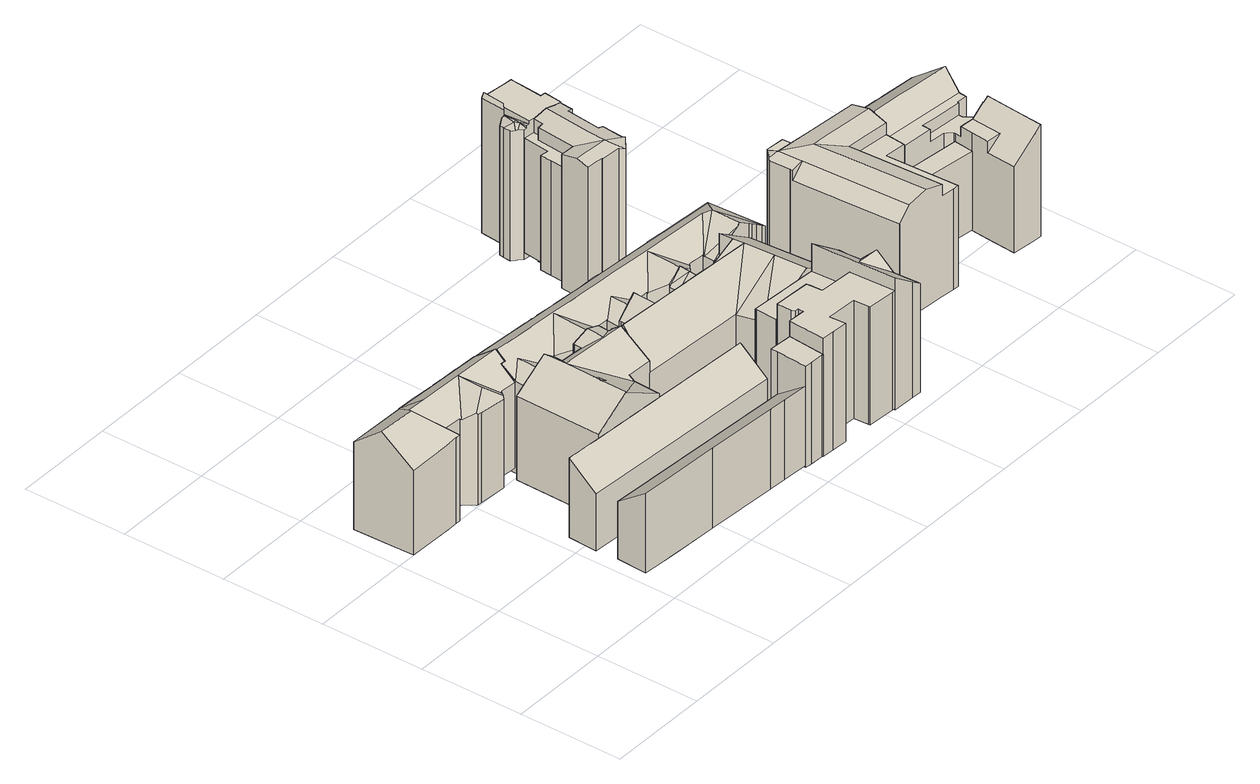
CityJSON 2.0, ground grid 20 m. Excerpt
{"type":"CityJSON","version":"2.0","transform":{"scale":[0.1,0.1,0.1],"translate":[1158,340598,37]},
"CityObjects":{
"building1":{"type":"Building","attributes":{"measuredHeight":15.54,"roofType":"PULTDACH","HoeheDach":"57","NiedrigsteTraufeDesGebaeudes":"52","Blattnummer":"102081","HoeheGrund":"41"},"geometry":[{"type":"Solid","lod":"2","boundaries":[[[[0,1,2,3,4,5,6,7,8,9,10]],[[11,12,13,14,15,16,17,18,19,20,21]],[[11,10,9,12]],[[12,9,8,13]],[[13,8,7,14]],[[14,7,6,15]],[[15,6,5,16]],[[16,5,4,17]],[[17,4,3,18]],[[18,3,2,19]],[[21,0,10,11]],[[1,0,21,20,19,2]]]]}]},
"building2":{"type":"Building","children":["building2-1","building2-2","building2-3","building2-4","building2-5","building2-6"]},
"building2-1":{"type":"BuildingPart","attributes":{"measuredHeight":19.94,"roofType":"FLACHDACH","HoeheDach":"61","NiedrigsteTraufeDesGebaeudes":"61","Blattnummer":"102081","HoeheGrund":"41"},"parents":["building2"],"geometry":[{"type":"Solid","lod":"2","boundaries":[[[[22,23,24,25,26,27,28]],[[29,30,31,32,33,34,35]],[[35,34,23,22]],[[34,33,24,23]],[[33,32,25,24]],[[32,31,26,25]],[[31,30,27,26]],[[30,29,28,27]],[[29,35,22,28]]]]}]},
"building2-2":{"type":"BuildingPart","attributes":{"measuredHeight":20.1,"roofType":"FLACHDACH","HoeheDach":"61","NiedrigsteTraufeDesGebaeudes":"61","Blattnummer":"102081","HoeheGrund":"41"},"parents":["building2"],"geometry":[{"type":"Solid","lod":"2","boundaries":[[[[36,37,38,39,40]],[[41,42,43,44,45]],[[45,44,37,36]],[[44,43,38,37]],[[43,42,39,38]],[[42,41,40,39]],[[41,45,36,40]]]]}]},
"building2-3":{"type":"BuildingPart","attributes":{"measuredHeight":26.03,"roofType":"PULTDACH","HoeheDach":"67","NiedrigsteTraufeDesGebaeudes":"62","Blattnummer":"102081","HoeheGrund":"41"},"parents":["building2"],"geometry":[{"type":"Solid","lod":"2","boundaries":[[[[46,47,48]],[[49,46,48]],[[50,51,52,53]],[[53,52,54,55]],[[55,54,56,57]],[[58,59,60,61]],[[61,60,62,63]],[[63,62,64,65]],[[65,64,66,67]],[[68,69,70,71,66,64,62,60,59,72,49,48,47,73,56,54,52,51]],[[65,67,74,75,76,77,50,53,55,57,78,79,80,81,82,58,61,63]],[[49,72,59,58,82,81,80,79,78,57,56,73,47,46]],[[77,76,75,74,67,66,71,70,69,68,51,50]]]]}]},
"building2-4":{"type":"BuildingPart","attributes":{"measuredHeight":20.57,"roofType":"FLACHDACH","HoeheDach":"62","NiedrigsteTraufeDesGebaeudes":"62","Blattnummer":"102081","HoeheGrund":"41"},"parents":["building2"],"geometry":[{"type":"Solid","lod":"2","boundaries":[[[[83,84,85,86,87,88,89,50,76,90,91,92,93,94]],[[95,96,97,98,99,100,101,102,103,104,105,106,107,108]],[[108,107,84,83]],[[107,106,85,84]],[[106,105,86,85]],[[105,104,87,86]],[[104,103,88,87]],[[103,102,89,88]],[[102,101,50,89]],[[101,100,76,50]],[[100,99,90,76]],[[99,98,91,90]],[[98,97,92,91]],[[97,96,93,92]],[[96,95,94,93]],[[95,108,83,94]]]]}]},
"building2-5":{"type":"BuildingPart","attributes":{"measuredHeight":15.68,"roofType":"PULTDACH","HoeheDach":"57","NiedrigsteTraufeDesGebaeudes":"53","Blattnummer":"102081","HoeheGrund":"42"},"parents":["building2"],"geometry":[{"type":"Solid","lod":"2","boundaries":[[[[109,110,111,112,113,114,115,116]],[[117,118,119,120,121,122,123,124]],[[117,116,115,118]],[[118,115,114,119]],[[119,114,113,120]],[[120,113,112,121]],[[121,112,111,122]],[[122,111,110,123]],[[124,123,110,109,116,117]]]]}]},
"building2-6":{"type":"BuildingPart","attributes":{"measuredHeight":23.15,"roofType":"FLACHDACH","HoeheDach":"64","NiedrigsteTraufeDesGebaeudes":"64","Blattnummer":"102081","HoeheGrund":"41"},"parents":["building2"],"geometry":[{"type":"Solid","lod":"2","boundaries":[[[[125,126,127,128,129,130,131,132,133,134,135,136,137,138,139,140,141,142,143,144,145]],[[146,147,148,149,150,151,152,153,154,155,156,157,158,159,160,161,162,163,164,165,166]],[[166,165,126,125]],[[165,164,127,126]],[[164,163,128,127]],[[163,162,129,128]],[[162,161,130,129]],[[161,160,131,130]],[[160,159,132,131]],[[159,158,133,132]],[[158,157,134,133]],[[157,156,135,134]],[[156,155,136,135]],[[155,154,137,136]],[[154,153,138,137]],[[153,152,139,138]],[[152,151,140,139]],[[151,150,141,140]],[[150,149,142,141]],[[149,148,143,142]],[[148,147,144,143]],[[147,146,145,144]],[[146,166,125,145]]]]}]},
"building3":{"type":"Building","children":["building3-1","building3-2"]},
"building3-1":{"type":"BuildingPart","attributes":{"measuredHeight":21.72,"roofType":"SATTELDACH","HoeheDach":"63","NiedrigsteTraufeDesGebaeudes":"58","Blattnummer":"102081","HoeheGrund":"41"},"parents":["building3"],"geometry":[{"type":"Solid","lod":"2","boundaries":[[[[167,168,169,170,171,172,173]],[[174,175,176,177,178,168,167]],[[178,179,169,168]],[[180,181,170,169]],[[182,183,184,185,186,187]],[[188,173,172,189]],[[189,172,171,190]],[[191,177,176,192]],[[193,194,195,196]],[[196,195,197,198]],[[197,199,198]],[[198,199,200,201]],[[201,200,202,203]],[[203,202,204,205]],[[205,204,206,207]],[[207,206,208,209]],[[210,184,183,211]],[[211,183,182,212]],[[213,214,215,216]],[[216,215,217,218]],[[218,217,219,220]],[[221,222,223,224]],[[184,210,225,226,227,220,219,228,229,185]],[[230,231,232,233,212,182,187,234,235,236,237,238]],[[170,181,239,240,194,193,241,242,243,244,190,171]],[[224,245,213,216,218,220,227,226,225,210,211,212,233,232,231,230,238,246,247,248,249,191,192,250,251,252,188,189,190,244,243,242,241,193,196,198,201,203,205,207,209,253,254,221]],[[180,255,256,257,258,223,222,259,260,208,206,204,202,200,199,197,195,194,240,239,181]],[[179,261,262,237,236,235,256,255,180,169]],[[177,191,249,248,247,261,179,178]],[[260,259,222,221,254,253,209,208]],[[214,213,245,224,223,258]],[[246,238,237,262,261,247]],[[250,192,176,175,174,251]],[[252,251,174,167,173,188]],[[229,228,219,217,215,214,258,257,256]],[[185,229,256,186]],[[234,187,186,256,235]]]]}]},
"building3-2":{"type":"BuildingPart","attributes":{"measuredHeight":22.35,"roofType":"WALMDACH","HoeheDach":"62","NiedrigsteTraufeDesGebaeudes":"58","Blattnummer":"102081","HoeheGrund":"40"},"parents":["building3"],"geometry":[{"type":"Solid","lod":"2","boundaries":[[[[263,264,265,266,267]],[[264,268,269,270,265]],[[269,271,272,270]],[[273,274,275,276,277,269,268]],[[277,278,279,280,281,282,269]],[[283,284,285,286]],[[287,288,289]],[[289,288,290,291]],[[291,290,292,293]],[[293,292,294,295]],[[296,297,298,299]],[[298,300,299]],[[299,300,301,302]],[[303,304,305,306]],[[307,308,309,310]],[[311,312,313,314]],[[315,267,266,316]],[[317,318,319,320]],[[321,276,275,322]],[[322,275,274,323]],[[323,274,273,324]],[[325,281,280,326]],[[326,280,279,327]],[[327,279,278,328]],[[329,330,331,332,333,334,335,336,337,338,339,340,271,269,282,319,318,341,342,343,344,313,312,345,346,347,348,349,350,305,304,351,352,353,354,355,301,300,298,297,356,294,292,290,288,287,357,358,359,360,361,223,362,363]],[[327,328,364,321,322,323,324,365,366,367,315,316,368,369,370,371,372,373,374,375,376,307,310,377,378,379,380,381,382,383,384,385,386,387,388,389,390,391,392,393,394,395,396,397,398,399,400,401,402,403,404,405,283,286,406,407,408,409,410,411,412,413,414,289,291,293,295,415,296,299,302,416,417,418,419,420,303,306,421,422,423,424,425,426,311,314,427,428,429,430,317,320,431,325,326]],[[432,433,434,284,283,405,404,403]],[[285,435,363,362,223,409,408,407,406,286]],[[361,360,359,358,357,287,289,414,413,412,411,410,409,223]],[[355,354,353,352,351,304,303,420,419,418,417,416,302,301]],[[266,265,270,272,436,371,370,369,368,316]],[[367,366,365,324,273,268,264,263,267,315]],[[344,343,342,341,318,317,430,429,428,427,314,313]],[[350,349,348,347,346,425,424,423,422,421,306,305]],[[437,438,439,440,441,442,443,444,445,446,447,448,449,450,451,452,453,454,455,456,457,436,272,271,340,339,338,337,336,335,334,333,332,331,330,329,363,435,285,284,434,433]],[[399,398,440,439,438,400]],[[395,394,393,392,443,442,458,459]],[[460,461,446,445,390,389,388,387]],[[385,384,383,449,448,462]],[[382,381,451,450,449,383]],[[380,379,378,463,464,452,451,381]],[[307,376,375,374,455,454,465,308]],[[373,372,371,436,457,456,455,374]],[[364,328,278,277,276,321]],[[282,281,325,431,320,319]],[[345,312,311,426,425,346]],[[377,310,309,466,463,378]],[[386,385,462,467,460,387]],[[391,390,445,444,443,392]],[[356,297,296,415,295,294]],[[396,395,459,468,469,397]],[[397,469,470,440,398]],[[401,400,438,471]],[[402,401,471,472,432,403]],[[309,308,465,454,453,473,466]],[[464,463,466,473,453,452]],[[462,448,447,474,467]],[[467,474,447,446,461,460]],[[459,458,442,441,475,468]],[[470,469,468,475,441,440]],[[471,438,437,476,472]],[[472,476,437,433,432]]]]}]},
"building4":{"type":"Building","children":["building4-1","building4-2"]},
"building4-1":{"type":"BuildingPart","attributes":{"measuredHeight":21.16,"roofType":"SATTELDACH","HoeheDach":"62","NiedrigsteTraufeDesGebaeudes":"58","Blattnummer":"102081","HoeheGrund":"41"},"parents":["building4"],"geometry":[{"type":"Solid","lod":"2","boundaries":[[[[477,478,479,480,481,482,483,484,485,486]],[[487,488,489]],[[490,486,485,491]],[[491,485,484,492]],[[493,494,495,496]],[[496,495,497,498]],[[499,500,501,502]],[[503,504,505,506]],[[507,508,509,510]],[[511,512,513,514]],[[514,513,515,516]],[[517,518,519,520,521,509,508,522,523,524,525,526,527,528,481]],[[528,527,526,525,529,530,531,532,533,534]],[[535,536,537,538,539,540,541,542,490,491,492,543,499,502,533,532,531,530,529,544,503,506,545,511,514,516,546,547,507,510],[498,548,549,493,496]],[[542,541,487,489,477,486,490]],[[550,488,487,541,540,539,538,551]],[[525,524,552,504,503,544,529]],[[507,547,546,516,515,553,522,508]],[[554,536,535,510,509,521]],[[555,512,511,545,506,505]],[[537,536,554,556,551,538]],[[533,502,501,534]],[[494,493,549,479]],[[549,548,498,497,480,479]],[[483,500,499,543,492,484]],[[522,553,515,513,512,555,557,523]],[[523,557,555,505,504,552,524]],[[550,551,556,554,521,520,519,518,517,481]],[[528,534,501,500,483,482,481]],[[489,488,550,481,480,497,495,494,479,478,477]]]]}]},
"building4-2":{"type":"BuildingPart","attributes":{"measuredHeight":22.33,"roofType":"SATTELDACH","HoeheDach":"63","NiedrigsteTraufeDesGebaeudes":"56","Blattnummer":"102081","HoeheGrund":"40"},"parents":["building4"],"geometry":[{"type":"Solid","lod":"2","boundaries":[[[[558,559,560,561]],[[559,562,563,564,560]],[[559,565,562]],[[566,567,568]],[[569,570,571]],[[572,569,571]],[[573,574,569,572]],[[570,575,576]],[[577,575,570,569,574,578,579,580,581,582,583,584,585,586,587,588]],[[589,590,591,592]],[[593,594,595,596]],[[597,588,587,598]],[[598,587,586,599]],[[599,586,585,600]],[[600,585,584,601]],[[601,584,583,602]],[[602,583,582,603]],[[582,581,603]],[[603,581,580,604]],[[604,580,579,605]],[[605,579,578,606]],[[607,577,588,597]],[[608,609,610,611,612,613,614,615,616,617]],[[618,561,560,564,563,619,620,621,622,623]],[[562,565,568,567,624,625,626,627,619,563]],[[628,629,630,631,624,567,566,632,633,634]],[[635,576,575,577,607,636,637,638,628,634]],[[639,640,641,642,643,644,570,576,635,634,633,558,561,618,645,646,647,648,649,650,651,652,653]],[[615,614,613,612,571,570,644,643,642,641,640,639,653,616]],[[605,606,654,655,656,611,610,609,608,617,657,658,659,660,661,589,592,662,593,596,663,664,665,666,667,623,622,621,620,619,627,626,625,624,631,630,629,628,638,637,636,607,597,598,599,600,601,602,603,604]],[[651,650,668,590,589,661,660,659]],[[665,664,663,596,595,669,648,647]],[[646,645,618,623,667,666,665,647]],[[656,655,573,572,571,612,611]],[[654,606,578,574,573,655]],[[670,594,593,662,592,591]],[[651,659,658,652]],[[616,653,652,658,657,617]],[[633,632,566,568,565,559,558]],[[648,669,595,594,670,671,649]],[[649,671,670,591,590,668,650]]]]}]},
"building5":{"type":"Building","children":["building5-1","building5-2"]},
"building5-1":{"type":"BuildingPart","attributes":{"measuredHeight":27.31,"roofType":"SATTELDACH","HoeheDach":"65","NiedrigsteTraufeDesGebaeudes":"63","Blattnummer":"102081","HoeheGrund":"38"},"parents":["building5"],"geometry":[{"type":"Solid","lod":"2","boundaries":[[[[672,673,674,675]],[[676,677,673,672]],[[678,679,674]],[[673,678,674]],[[680,681,682,683]],[[684,680,683]],[[685,686,687,688]],[[689,690,691]],[[692,689,693,694]],[[694,693,695,696]],[[696,695,697,698]],[[699,700,701,702]],[[677,703,673]],[[684,704,705,680]],[[706,707,708,709]],[[710,711,712]],[[713,714,715]],[[716,686,685,705]],[[680,705,685,688,681]],[[717,718,719,720]],[[720,719,721,722]],[[722,721,723,724]],[[724,723,690,725]],[[725,690,689,692]],[[726,727,728,729]],[[730,731,732,733]],[[734,735,736,737]],[[738,739,740,741,704,684,703,677,676,742]],[[743,726,729,744,717,720,722,724,725,692,694,696,698,745,746,747,748,749,750,751,752,699,702,753,740,739,738,742,754,755,756,730,733,757,734,737,758,759,760,761,762,763,764,765,766,767,706,709]],[[768,769,697,695,693,689,691,770,771,772,773]],[[771,770,691,774,775,776,777,772]],[[746,745,698,697,769,768,773,747]],[[776,775,774,752,751,750,749,777]],[[756,755,754,742,676,672,675,778,731,730]],[[779,679,682,759,758,737,736]],[[706,767,766,765,780,781,782,707]],[[732,783,735,734,757,733]],[[717,744,729,728,784,718]],[[686,716,785,763,762,761,687]],[[726,743,709,708,711,710,727]],[[786,780,765,764,763,785]],[[682,681,688,687,761,760,759]],[[673,683,682,679,678]],[[787,712,788,713]],[[701,715,714,741,740,753,702]],[[774,700,699,752]],[[773,772,777,749,748,747]],[[690,723,721,719,718,784,728,727,710,712,787,789,691]],[[741,714,713,788,712,711,708,707,782,781,780,786,785,716,705,704]],[[684,683,673,703]],[[691,789,787,713,715,701,700,774]],[[790,674,679,779,736,735,783]],[[778,675,674,790,783,732,731]]]]}]},
"building5-2":{"type":"BuildingPart","attributes":{"measuredHeight":22.44,"roofType":"FLACHDACH","HoeheDach":"62","NiedrigsteTraufeDesGebaeudes":"62","Blattnummer":"102081","HoeheGrund":"39"},"parents":["building5"],"geometry":[{"type":"Solid","lod":"2","boundaries":[[[[791,792,793,794,795,796,797,798,799]],[[800,801,802,803,804,805,806,807,808]],[[808,807,792,791]],[[807,806,793,792]],[[806,805,794,793]],[[805,804,795,794]],[[804,803,796,795]],[[803,802,797,796]],[[802,801,798,797]],[[801,800,799,798]],[[800,808,791,799]]]]}]},
"building6":{"type":"Building","attributes":{"measuredHeight":23.12,"roofType":"SATTELDACH","HoeheDach":"63","NiedrigsteTraufeDesGebaeudes":"59","Blattnummer":"102081","HoeheGrund":"40"},"geometry":[{"type":"Solid","lod":"2","boundaries":[[[[809,810,811]],[[809,812,810]],[[813,814,815,816,817,818]],[[819,820,821]],[[822,823,824,825]],[[825,824,826,827]],[[828,829,830,831]],[[818,812,809,813]],[[832,816,815]],[[813,809,833,814]],[[814,833,815]],[[834,835,836,837]],[[838,839,840,837,836,841,842,843,844,829,828]],[[816,832,845,846,847,848,849,850,851,852,817]],[[853,854,855,856,857,858,859,848,847,860,861]],[[862,863,864,865,866,867,831,830,868,869,870,871,872,821,820,823,822]],[[826,873,811,810,812,818,817,852,874,875,876,877,827]],[[859,858,857,856,878,879,834,837,840,839,838,828,831,867,866,865,864,863,862,822,825,827,877,876,875,874,852,851,850,849,848]],[[872,871,870,869,868,830,829,844,880,881,819,821]],[[882,883,884,861,860,885,886,833,809]],[[815,833,886,885,860,847,846,845,832]],[[887,888,853,861,884,883,882]],[[889,841,836,835,890,891,855,854,892,893]],[[835,834,879,890]],[[878,856,855,891,890,879]],[[892,854,853,888,887,893]],[[894,842,841,889,893,887]],[[895,843,842,894,887,882]],[[819,881,880,844,843,895,882,809]],[[824,823,820,819,809,811,873,826]]]]}]},
"building7":{"type":"Building","children":["building7-1","building7-2"]},
"building7-1":{"type":"BuildingPart","attributes":{"measuredHeight":15.5,"roofType":"FLACHDACH","HoeheDach":"55","NiedrigsteTraufeDesGebaeudes":"55","Blattnummer":"102081","HoeheGrund":"40"},"parents":["building7"],"geometry":[{"type":"Solid","lod":"2","boundaries":[[[[896,897,898,899]],[[900,901,902,903]],[[903,902,897,896]],[[902,901,898,897]],[[901,900,899,898]],[[900,903,896,899]]]]}]},
"building7-2":{"type":"BuildingPart","attributes":{"measuredHeight":23.25,"roofType":"PULTDACH","HoeheDach":"63","NiedrigsteTraufeDesGebaeudes":"56","Blattnummer":"102081","HoeheGrund":"40"},"parents":["building7"],"geometry":[{"type":"Solid","lod":"2","boundaries":[[[[904,905,906,907,908,909]],[[910,911,912,913]],[[914,915,916,917]],[[918,919,920,921]],[[922,923,924,925]],[[926,927,928,929]],[[930,931,932,933]],[[934,935,936]],[[937,938,939,940]],[[940,939,941,942]],[[943,944,945,946]],[[946,945,947,948]],[[948,947,949,950]],[[951,952,953,954]],[[916,955,909,908,923,922,956,957,958,917]],[[959,960,918,921,961,926,929,962,951,954,963,964,965,966,967,968,969,970,930,933,971,972,973,914,917,958,957,956,922,925,974,975,976,937,940,942]],[[907,906,905,941,939,938,977,978,979,924,923,908]],[[980,981,932,931,943,946,948,950,928,927,982,983,910,913]],[[984,985,986,953,952,949,947,934,936,987]],[[973,972,980,913,912,915,914]],[[904,919,918,960,959,942,941,905]],[[964,963,954,953,986,985]],[[951,962,929,928,950,949,952]],[[988,989,944,943,931,930,970,969,968]],[[971,933,932,981,980,972]],[[965,964,985,984,987,966]],[[987,936,935,988,968,967,966]],[[977,938,937,976,975,978]],[[979,978,975,974,925,924]],[[983,982,990,991,911,910]],[[982,927,926,961,921,920,990]],[[934,947,945,944,989,988,935]],[[915,912,911,991,990,920,919,904,909,955,916]]]]}]}
},
"vertices":[
[604,126,154],[607,180,196],[607,183,198],[410,194,198],[263,202,198],[257,202,198],[236,204,198],[211,205,198],[201,206,198],[192,206,198],[189,149,154],[189,149,42],[192,206,42],[201,206,42],[211,205,42],[236,204,42],[257,202,42],[263,202,42],[410,194,42],[607,183,42],[607,180,42],[604,126,42],
[620,93,44],[614,21,44],[612,21,44],[585,22,44],[571,23,44],[575,82,44],[575,96,44],[575,96,243],[575,82,243],[571,23,243],[585,22,243],[612,21,243],[614,21,243],[620,93,243],
[715,139,41],[714,154,41],[728,154,41],[730,153,41],[729,139,41],[729,139,242],[730,153,242],[728,154,242],[714,154,242],[715,139,242],
[844,91,286],[843,123,255],[801,93,286],[846,59,255],[780,173,39],[780,173,299],[840,170,255],[840,170,39],[841,165,255],[841,165,39],[841,148,255],[841,148,39],[848,16,39],[848,16,255],[850,16,254],[850,16,39],[850,8,254],[850,8,39],[832,9,267],[832,9,39],[788,11,299],[788,11,39],[782,127,299],[784,99,299],[784,93,299],[786,60,299],[846,57,255],[843,124,255],[786,60,39],[784,93,39],[784,99,39],[782,127,39],[843,124,39],[843,123,39],[844,91,39],[846,59,39],[846,57,39],
[715,139,39],[715,133,39],[644,137,39],[642,137,39],[644,178,39],[644,181,39],[676,179,39],[750,101,39],[748,152,39],[730,153,39],[728,154,39],[714,154,39],[714,154,245],[728,154,245],[730,153,245],[748,152,245],[750,101,245],[784,99,245],[780,173,245],[676,179,245],[644,181,245],[644,178,245],[642,137,245],[644,137,245],[715,133,245],[715,139,245],
[248,41,205],[346,36,205],[487,28,204],[521,26,204],[571,23,205],[575,82,161],[187,104,161],[183,45,205],[183,45,48],[187,104,48],[575,82,48],[571,23,48],[521,26,48],[487,28,48],[346,36,48],[248,41,48],
[788,11,42],[782,11,42],[728,14,42],[728,17,42],[726,46,42],[667,49,42],[669,20,42],[669,18,42],[638,19,42],[614,21,42],[620,93,42],[653,91,42],[654,102,42],[647,102,42],[643,108,42],[644,137,42],[715,133,42],[716,121,42],[717,103,42],[750,101,42],[784,99,42],[784,99,274],[750,101,274],[717,103,274],[716,121,274],[715,133,274],[644,137,274],[643,108,274],[647,102,274],[654,102,274],[653,91,274],[620,93,274],[614,21,274],[638,19,274],[669,18,274],[669,20,274],[667,49,274],[726,46,274],[728,17,274],[728,14,274],[782,11,274],[788,11,274],
[3,438,256],[77,436,255],[87,448,245],[123,496,206],[122,496,206],[122,495,207],[2,494,211],[5,375,206],[90,374,207],[115,374,208],[123,374,208],[123,376,209],[124,400,208],[125,447,245],[124,496,206],[176,377,217],[185,377,216],[238,374,213],[241,377,218],[208,394,245],[174,379,220],[2,494,39],[122,495,39],[122,496,39],[123,374,39],[115,374,39],[200,491,39],[200,491,208],[200,492,207],[200,492,39],[204,491,207],[204,491,39],[204,491,208],[206,491,208],[206,491,39],[221,490,208],[221,490,39],[223,490,208],[223,490,39],[224,490,208],[224,490,39],[227,490,208],[227,490,39],[238,374,39],[185,377,39],[176,377,39],[302,421,39],[302,421,230],[293,422,230],[293,422,39],[292,393,207],[292,393,39],[259,395,207],[259,395,39],[305,485,39],[305,485,210],[305,483,211],[305,483,39],[241,377,39],[257,393,39],[258,394,39],[258,394,207],[257,393,206],[158,400,39],[159,398,39],[161,396,39],[174,379,39],[161,396,208],[159,398,207],[158,400,208],[157,400,209],[157,400,39],[163,494,207],[165,494,207],[165,494,39],[163,494,39],[124,496,39],[123,496,39],[303,441,39],[126,402,39],[124,402,39],[124,400,39],[123,376,39],[90,374,39],[5,375,39],[3,438,39],[259,488,39],[263,487,39],[160,446,245],[210,444,245],[261,442,245],[303,441,245],[263,487,209],[259,488,209],[124,402,209],[126,402,209],
[757,342,219],[800,339,247],[745,362,210],[744,343,210],[744,342,210],[807,339,252],[807,395,252],[745,363,210],[797,407,245],[745,364,210],[830,338,237],[837,337,233],[848,337,225],[860,336,217],[868,336,211],[870,336,210],[870,342,210],[871,342,209],[866,447,209],[863,447,211],[293,422,29],[293,422,231],[302,421,231],[302,421,29],[426,476,211],[426,476,210],[426,476,29],[430,476,210],[430,476,29],[430,475,211],[430,475,29],[432,475,211],[432,475,29],[447,474,29],[447,474,211],[450,474,211],[450,474,29],[450,474,210],[454,474,211],[454,474,29],[574,466,29],[574,466,211],[574,467,210],[574,467,29],[686,346,29],[686,346,227],[683,343,229],[683,343,29],[676,461,29],[676,461,209],[680,461,209],[680,461,29],[744,342,29],[744,343,29],[758,455,29],[758,455,210],[758,454,211],[758,454,29],[860,336,29],[848,337,29],[837,337,29],[830,338,29],[866,447,29],[871,342,29],[870,342,29],[870,336,29],[326,437,245],[359,435,245],[386,433,245],[438,430,245],[490,426,245],[515,425,245],[551,422,245],[588,420,245],[611,419,245],[664,415,245],[717,412,245],[746,410,245],[750,456,210],[749,456,210],[720,458,210],[718,458,210],[667,462,209],[652,463,209],[615,465,209],[614,465,209],[591,467,210],[590,467,210],[554,467,211],[519,470,211],[517,470,211],[493,471,211],[490,471,211],[440,475,211],[391,478,211],[388,478,211],[361,480,211],[359,480,211],[329,482,211],[305,473,219],[303,439,245],[868,336,29],[807,339,29],[800,339,29],[757,342,29],[745,362,29],[745,363,29],[745,364,29],[745,366,29],[744,366,29],[714,368,29],[713,368,29],[712,367,29],[710,365,29],[660,345,29],[633,346,29],[612,371,29],[610,372,29],[610,374,29],[609,374,29],[585,375,29],[585,373,29],[583,349,29],[547,351,29],[511,353,29],[513,377,29],[513,378,29],[513,379,29],[512,379,29],[488,380,29],[487,380,29],[486,379,29],[463,358,29],[434,360,29],[402,361,29],[384,386,29],[383,386,29],[356,388,29],[354,364,29],[322,366,29],[290,368,29],[292,392,29],[292,393,29],[302,432,29],[303,439,29],[305,473,29],[305,483,29],[329,482,29],[359,480,29],[361,480,29],[388,478,29],[391,478,29],[440,475,29],[490,471,29],[493,471,29],[517,470,29],[519,470,29],[554,467,29],[590,467,29],[591,467,29],[614,465,29],[615,465,29],[652,463,29],[667,462,29],[718,458,29],[720,458,29],[749,456,29],[750,456,29],[863,447,29],[290,368,209],[292,392,209],[292,393,210],[302,432,240],[745,366,211],[325,414,227],[356,388,209],[383,386,209],[384,386,209],[438,429,244],[487,380,209],[488,380,210],[512,379,210],[513,379,210],[513,378,209],[550,400,227],[585,373,209],[585,375,210],[609,374,211],[610,374,211],[610,372,210],[664,415,244],[712,367,210],[713,368,211],[714,368,211],[744,366,211],[486,379,210],[463,358,224],[511,353,209],[513,377,209],[583,349,209],[633,346,226],[612,371,211],[710,365,212],[660,345,244],[547,351,227],[434,360,244],[402,361,222],[384,386,210],[354,364,209],[322,366,227],[662,368,244],[549,375,227],[435,382,244],[324,390,227],
[330,198,253],[330,249,253],[330,250,253],[331,258,253],[332,321,253],[332,348,253],[332,365,253],[290,368,223],[266,369,206],[263,202,206],[410,194,206],[412,244,206],[330,198,252],[263,202,41],[266,369,41],[290,368,41],[343,249,41],[343,249,246],[344,263,245],[344,263,41],[331,264,253],[331,264,41],[354,364,41],[354,364,236],[354,361,236],[354,361,41],[402,359,41],[402,359,234],[402,361,234],[402,361,41],[462,333,41],[462,333,239],[468,333,239],[468,333,41],[463,358,41],[463,358,237],[463,356,237],[463,356,41],[463,353,237],[463,353,41],[355,320,253],[399,318,253],[417,317,253],[433,316,253],[467,314,253],[462,337,237],[434,325,246],[401,343,234],[401,343,235],[400,343,235],[356,346,235],[355,346,235],[401,343,41],[400,343,41],[356,346,41],[355,346,41],[353,346,41],[353,346,236],[467,314,41],[463,254,41],[414,256,41],[413,256,41],[412,245,41],[412,244,41],[410,194,41],[330,198,41],[332,365,41],[401,344,41],[436,359,41],[462,340,41],[462,337,41],[331,258,41],[330,250,41],[412,245,206],[413,256,213],[401,344,234],[462,340,237],[463,254,213],[436,359,246],[414,256,213],[435,342,246],
[655,306,248],[657,324,248],[632,326,221],[632,325,221],[635,346,224],[633,346,221],[633,344,221],[659,345,248],[682,324,222],[683,343,224],[662,345,245],[764,236,258],[760,294,258],[671,242,190],[675,187,199],[676,179,199],[768,174,258],[758,315,258],[694,319,225],[759,315,257],[780,173,250],[840,170,210],[842,170,210],[841,177,209],[841,177,210],[839,201,210],[841,201,209],[841,208,208],[839,208,210],[830,338,210],[757,342,257],[511,350,34],[511,350,221],[511,353,221],[511,353,34],[583,349,34],[583,349,221],[583,346,221],[583,346,34],[757,342,34],[830,338,34],[839,208,34],[841,208,34],[841,201,34],[839,201,34],[841,177,34],[842,170,34],[840,170,34],[780,173,34],[759,315,34],[505,251,34],[578,247,34],[627,244,34],[671,242,34],[671,242,191],[627,244,191],[578,247,191],[505,251,191],[463,254,191],[463,254,34],[632,323,225],[633,346,34],[633,344,34],[632,326,34],[632,325,34],[632,323,34],[683,343,34],[662,345,34],[659,345,34],[635,346,34],[681,320,34],[682,322,34],[682,323,34],[682,324,34],[682,323,222],[682,322,222],[681,320,225],[683,320,225],[758,315,34],[694,319,34],[683,320,34],[508,308,258],[545,306,258],[581,304,258],[630,301,258],[655,300,258],[680,298,258],[631,323,225],[583,326,224],[582,326,224],[582,328,221],[545,306,257],[510,332,221],[510,330,224],[468,333,223],[467,310,258],[768,174,34],[676,179,34],[675,187,34],[467,310,34],[468,333,34],[510,330,34],[510,332,34],[510,333,34],[547,351,34],[582,329,34],[582,328,34],[582,326,34],[583,326,34],[631,323,34],[510,333,221],[582,329,221],[547,351,257],[546,331,257],
[775,762,265],[790,770,266],[785,777,268],[772,764,265],[782,755,264],[788,754,264],[791,779,268],[793,804,264],[799,810,261],[794,805,261],[793,804,261],[791,779,265],[794,754,269],[799,810,282],[803,853,282],[798,853,274],[794,805,274],[831,588,272],[857,609,272],[820,622,281],[831,588,9],[824,596,274],[824,596,9],[785,599,274],[785,599,9],[785,600,275],[785,600,9],[792,734,9],[792,734,272],[802,733,274],[802,733,9],[788,754,269],[794,754,275],[799,810,275],[860,782,9],[860,782,275],[870,781,275],[870,781,9],[866,746,273],[866,746,275],[858,747,275],[806,752,275],[804,752,275],[804,752,274],[803,853,275],[847,655,9],[847,655,275],[849,655,275],[849,655,9],[857,654,273],[857,654,9],[853,613,273],[853,613,9],[857,609,9],[864,721,9],[864,721,273],[854,722,275],[854,722,9],[766,770,9],[766,770,264],[767,784,264],[767,784,9],[768,793,9],[768,793,263],[787,804,263],[787,804,9],[788,754,9],[794,754,9],[804,753,9],[804,753,275],[782,755,9],[866,746,9],[847,656,9],[779,600,9],[773,601,9],[752,602,9],[754,626,9],[757,660,9],[779,659,9],[784,659,9],[785,659,9],[804,752,9],[775,762,9],[772,764,9],[766,769,9],[767,785,9],[792,804,9],[793,804,9],[794,805,9],[798,853,9],[803,853,9],[810,852,9],[846,848,9],[866,846,9],[865,839,9],[864,826,9],[773,601,275],[779,600,275],[781,625,281],[775,625,281],[754,626,281],[752,602,275],[785,659,272],[784,659,272],[779,659,272],[757,660,272],[766,769,264],[792,804,264],[866,846,275],[865,839,275],[864,826,275],[767,785,264],[847,656,275],[810,852,275],[846,848,275],[832,749,281],[832,749,275],[823,657,281],[768,784,264],
[757,660,23],[759,682,23],[761,705,23],[776,703,23],[782,755,23],[804,753,23],[802,733,23],[792,734,23],[785,659,23],[785,659,248],[792,734,248],[802,733,248],[804,753,248],[782,755,248],[776,703,248],[761,705,248],[759,682,248],[757,660,248],
[1002,413,248],[998,431,243],[985,418,243],[1001,434,242],[1002,413,241],[1040,410,241],[1040,416,241],[1039,433,241],[1003,436,241],[1001,434,241],[1004,366,248],[982,368,241],[982,368,222],[982,372,27],[982,372,241],[982,373,241],[982,373,27],[980,413,241],[980,413,27],[992,160,27],[992,160,222],[992,161,222],[992,161,27],[1039,433,222],[1040,410,248],[1129,148,27],[1129,148,225],[1118,148,225],[1118,148,27],[1014,158,27],[1053,154,27],[1091,151,27],[1091,151,225],[1091,151,248],[1053,154,258],[1014,158,248],[1078,429,222],[1117,426,222],[1177,421,222],[1177,421,27],[1117,426,27],[1078,429,27],[1039,433,27],[1003,436,27],[1169,324,248],[1169,324,225],[1165,285,225],[1165,285,27],[1169,324,27],[1172,361,27],[1175,398,27],[1175,398,248],[1172,361,258],[982,368,27],[983,340,27],[984,323,27],[985,300,27],[985,296,27],[986,278,27],[986,278,222],[985,296,222],[985,300,222],[984,323,222],[983,340,222],[982,415,242],[1001,434,27],[998,431,27],[985,418,27],[982,415,27],[1124,288,27],[1123,288,27],[1008,298,248],[1006,338,248],[1042,372,258],[1080,369,258],[1120,365,258],[1118,403,248],[1079,406,248],[1082,331,248],[1122,328,248],[1084,291,225],[1123,288,225],[1124,288,225],[1122,328,225],[1082,331,225],[1084,291,248],[1044,335,258],
[1265,225,26],[1168,237,26],[1172,274,26],[1269,263,26],[1269,263,181],[1172,274,181],[1168,237,181],[1265,225,181],
[1335,306,221],[1337,336,258],[1263,342,258],[1232,345,258],[1171,350,258],[1168,320,221],[1228,296,197],[1228,296,221],[1227,280,221],[1227,280,197],[1167,285,25],[1167,285,221],[1165,285,221],[1165,285,25],[1333,290,25],[1333,290,221],[1313,292,221],[1313,292,25],[1177,421,25],[1177,421,201],[1178,421,201],[1178,421,25],[1312,281,25],[1312,281,197],[1322,268,197],[1322,268,25],[1269,263,25],[1269,263,197],[1269,265,197],[1269,265,25],[1291,189,217],[1262,192,217],[1262,192,194],[1271,413,25],[1271,413,201],[1343,407,201],[1343,407,25],[1344,407,201],[1344,407,25],[1268,251,197],[1268,251,217],[1271,250,217],[1271,250,197],[1296,248,217],[1296,248,197],[1320,246,237],[1320,246,197],[1320,245,25],[1320,245,237],[1329,244,245],[1329,244,25],[1167,301,221],[1171,350,25],[1168,320,25],[1167,301,25],[1337,336,25],[1335,306,25],[1312,289,25],[1320,246,25],[1324,186,25],[1319,129,25],[1305,130,25],[1258,135,25],[1262,192,25],[1265,225,25],[1266,233,25],[1268,251,25],[1262,273,25],[1258,277,25],[1227,280,25],[1239,416,25],[1250,415,25],[1270,413,25],[1270,413,201],[1250,415,201],[1239,416,201],[1258,277,197],[1262,273,197],[1312,289,197],[1259,293,197],[1305,130,233],[1319,129,245],[1324,186,245],[1258,135,194],[1265,225,217],[1266,233,217],[1312,289,221],[1259,293,221]
]}
